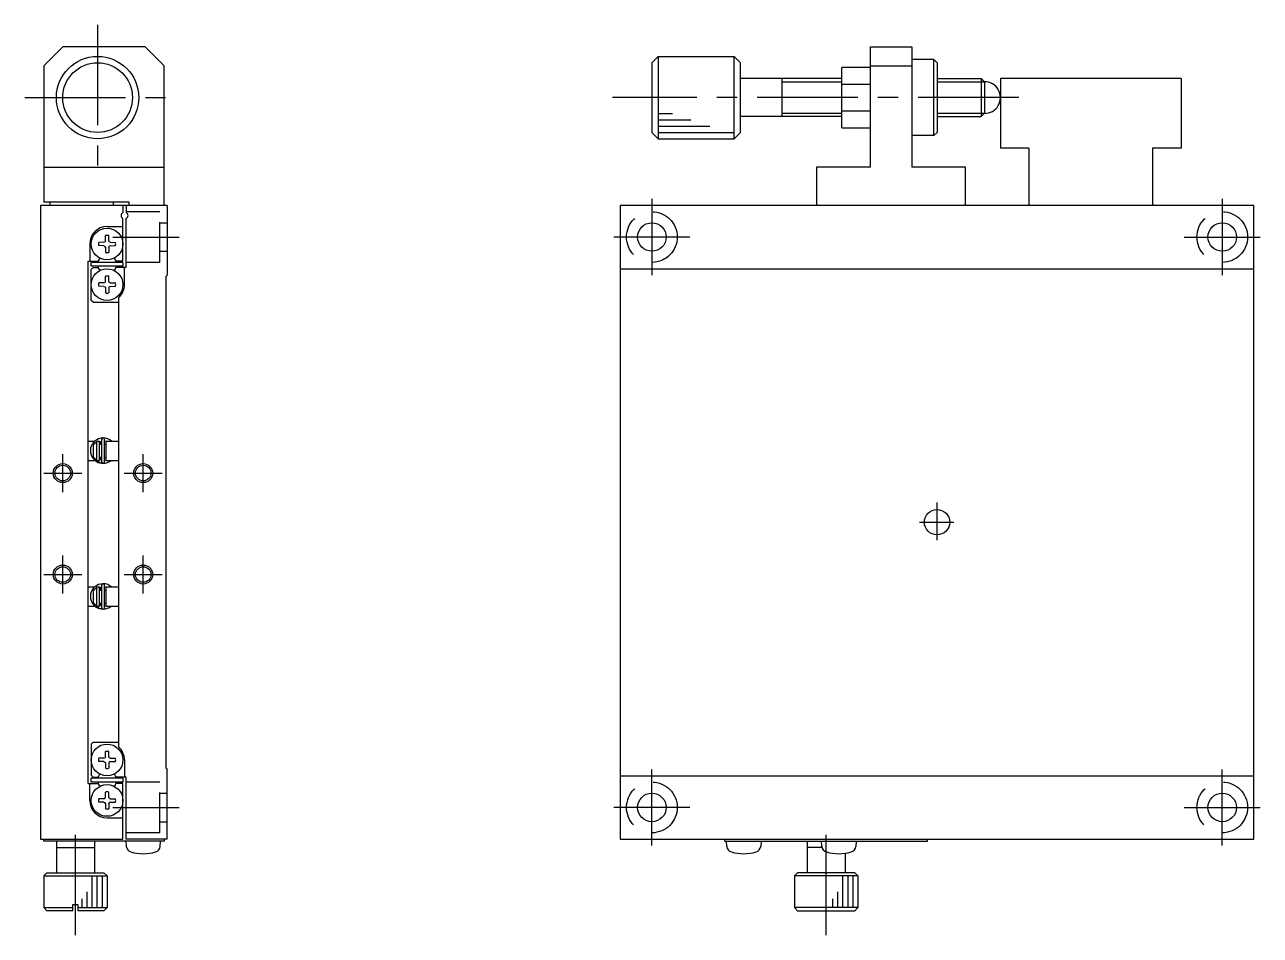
# Model space of a CAD drawing. Extents: x -2 to 437, y -8 to 267.
# Drawn here: x 241.7 to 436.6, y 68 to 211.7 of the extents above; entities that cross this region are included whole.
import ezdxf

# ---------------------------------------------------------------- set-up
doc = ezdxf.new("R2010")
doc.units = 0
doc.header["$LTSCALE"] = 0.5
doc.linetypes.add('CENTER', pattern=[50.8, 31.75, -6.35, 6.35, -6.35])
doc.linetypes.add('DASHED', pattern=[19.05, 12.7, -6.35])
for name, color, linetype in [('MSM_CENTER', 1, 'CENTER'), ('MSM_CONTINUOUS', 7, 'CONTINUOUS'), ('MSM_DASHED', 4, 'DASHED'), ('MSM_NARROW', 5, 'CONTINUOUS')]:
    doc.layers.add(name, color=color, linetype=linetype)

msp = doc.modelspace()

# ---------------------------------------------------------------- linework, layer by layer
at = {"layer": 'MSM_CENTER'}
for p, q in [((253.18, 211.67), (253.18, 188.67)), ((241.68, 200.17), (264.68, 200.17)), ((398.53, 200.17), (334.42, 200.17)), ((340.64, 184.17), (340.64, 172.17)), ((430.64, 184.17), (430.64, 172.17)), ((255.57, 178.17), (266.07, 178.17)), ((346.64, 178.17), (334.64, 178.17)), ((424.64, 178.17), (436.64, 178.17)), ((247.68, 137.92), (247.68, 143.92)), ((260.38, 137.92), (260.38, 143.92)), ((244.68, 140.92), (250.68, 140.92)), ((257.38, 140.92), (263.38, 140.92)), ((385.64, 130.35), (385.64, 136.3)), ((382.89, 133.17), (388.29, 133.17)), ((247.68, 121.92), (247.68, 127.92)), ((260.38, 121.92), (260.38, 127.92)), ((244.68, 124.92), (250.68, 124.92)), ((257.38, 124.92), (263.38, 124.92)), ((340.64, 82.17), (340.64, 94.17)), ((430.64, 82.17), (430.64, 94.17)), ((255.57, 88.17), (266.07, 88.17)), ((346.64, 88.17), (334.64, 88.17)), ((424.64, 88.17), (436.64, 88.17)), ((249.68, 68), (249.68, 85.26)), ((368.14, 68), (368.14, 85.26))]:
    msp.add_line(p, q, dxfattribs=at)
at = {"layer": 'MSM_CONTINUOUS'}
for p, q in [((244.68, 205.17), (247.68, 208.17)), ((260.68, 208.17), (247.68, 208.17)), ((260.68, 208.17), (263.68, 205.17)), ((340.64, 205.67), (341.64, 206.67)), ((341.64, 206.67), (341.64, 193.67)), ((341.64, 206.67), (353.64, 206.67)), ((353.64, 193.67), (353.64, 206.67)), ((354.64, 205.67), (353.64, 206.67)), ((375.14, 208.17), (381.64, 208.17)), ((375.14, 189.17), (375.14, 208.17)), ((381.64, 208.17), (381.64, 189.17)), ((244.68, 205.17), (244.68, 183.67)), ((263.68, 183.17), (263.68, 205.17)), ((340.64, 205.67), (340.64, 194.67)), ((354.64, 194.67), (354.64, 205.67)), ((375.14, 204.92), (370.64, 204.92)), ((370.64, 195.42), (370.64, 204.92)), ((375.14, 205.17), (381.64, 205.17)), ((385.14, 206.17), (381.64, 206.17)), ((385.64, 205.67), (385.14, 206.17)), ((385.14, 194.17), (385.14, 206.17)), ((385.64, 205.67), (385.64, 194.67)), ((370.64, 203.17), (354.64, 203.17)), ((361.14, 203.17), (361.14, 197.17)), ((385.64, 203.17), (392.6, 203.17)), ((392.6, 203.17), (392.6, 197.17)), ((393.14, 202.63), (392.6, 203.17)), ((395.64, 203.17), (395.64, 192.17)), ((424.14, 203.17), (395.64, 203.17)), ((424.14, 203.17), (424.14, 192.17)), ((370.64, 202.29), (375.14, 202.29)), ((393.14, 202.63), (393.14, 197.71)), ((370.64, 197.17), (354.64, 197.17)), ((375.14, 198.05), (370.64, 198.05)), ((385.64, 197.17), (392.6, 197.17)), ((392.6, 197.17), (393.14, 197.71)), ((370.64, 195.42), (375.14, 195.42)), ((340.64, 194.67), (341.64, 193.67)), ((341.64, 193.67), (353.64, 193.67)), ((354.64, 194.67), (353.64, 193.67)), ((385.14, 194.17), (381.64, 194.17)), ((385.64, 194.67), (385.14, 194.17)), ((400.14, 192.17), (395.64, 192.17)), ((400.14, 192.17), (400.14, 183.17)), ((419.64, 192.17), (419.64, 183.17)), ((424.14, 192.17), (419.64, 192.17)), ((244.68, 189.17), (263.68, 189.17)), ((375.14, 189.17), (366.64, 189.17)), ((366.64, 189.17), (366.64, 183.17)), ((390.14, 189.17), (381.64, 189.17)), ((390.14, 183.17), (390.14, 189.17)), ((258.18, 183.67), (244.68, 183.67)), ((245.68, 183.17), (245.68, 183.67)), ((255.68, 183.17), (255.68, 183.67)), ((258.18, 183.17), (258.18, 183.67)), ((264.18, 183.17), (244.18, 183.17)), ((244.18, 183.17), (244.18, 83.17)), ((257.18, 183.17), (257.18, 182.02)), ((257.68, 183.17), (257.68, 182.02)), ((264.18, 183.17), (264.18, 172.17)), ((335.64, 183.17), (335.64, 83.17)), ((435.64, 183.17), (335.64, 183.17)), ((435.64, 83.17), (435.64, 183.17)), ((254.68, 179.82), (257.18, 179.82)), ((257.18, 174.36), (257.18, 181.1)), ((257.68, 173.36), (257.68, 181.1)), ((254.4, 177.55), (254.34, 177.42)), ((254.4, 177.55), (254.42, 178.39)), ((254.95, 177.55), (254.94, 178.39)), ((254.95, 177.55), (255.01, 177.42)), ((251.93, 177.07), (251.93, 174.37)), ((254.18, 177.34), (253.35, 177.33)), ((254.18, 176.79), (253.35, 176.81)), ((254.18, 177.34), (254.34, 177.42)), ((254.18, 176.79), (254.34, 176.72)), ((254.4, 176.59), (254.34, 176.72)), ((254.4, 176.59), (254.42, 175.74)), ((254.95, 176.59), (254.94, 175.74)), ((254.95, 176.59), (255.01, 176.72)), ((255.18, 177.34), (255.01, 177.42)), ((255.18, 176.79), (255.01, 176.72)), ((255.18, 177.34), (256, 177.33)), ((255.18, 176.79), (256, 176.81)), ((251.68, 91.97), (251.68, 174.37)), ((251.68, 174.37), (253.26, 174.37)), ((252.18, 173.57), (252.18, 174.17)), ((257.18, 174.17), (252.18, 174.17)), ((257.18, 173.57), (252.18, 173.57)), ((257.18, 174.37), (256.09, 174.37)), ((257.18, 174.17), (257.18, 173.57)), ((252.48, 173.37), (252.18, 173.07)), ((252.18, 168.17), (252.18, 173.07)), ((252.48, 173.37), (253.26, 173.37)), ((254.4, 171.15), (254.42, 171.99)), ((254.95, 171.15), (254.94, 171.99)), ((257.68, 173.37), (256.09, 173.37)), ((257.43, 170.67), (257.43, 173.37)), ((263.98, 171.97), (264.18, 172.17)), ((263.98, 94.37), (263.98, 171.97)), ((335.64, 173.17), (435.64, 173.17)), ((254.18, 170.94), (253.35, 170.93)), ((254.18, 170.39), (253.35, 170.41)), ((254.18, 170.94), (254.34, 171.02)), ((254.18, 170.39), (254.34, 170.32)), ((254.4, 171.15), (254.34, 171.02)), ((254.4, 170.19), (254.34, 170.32)), ((254.4, 170.19), (254.42, 169.34)), ((254.95, 170.19), (254.94, 169.34)), ((254.95, 171.15), (255.01, 171.02)), ((254.95, 170.19), (255.01, 170.32)), ((255.18, 170.94), (255.01, 171.02)), ((255.18, 170.39), (255.01, 170.32)), ((255.18, 170.94), (256, 170.93)), ((255.18, 170.39), (256, 170.41)), ((252.48, 167.87), (252.18, 168.17)), ((252.48, 167.87), (256.48, 167.87)), ((256.48, 168.59), (256.48, 97.75)), ((253.32, 146.32), (253.26, 146.3)), ((253.82, 146.24), (253.82, 142.69)), ((254.27, 142.69), (254.27, 146.24)), ((252.68, 145.92), (251.68, 145.92)), ((252.48, 145.34), (252.98, 145.87)), ((252.48, 145.34), (252.48, 143.5)), ((253.48, 145.92), (252.98, 145.92)), ((252.98, 145.92), (252.98, 142.92)), ((253.48, 142.92), (253.48, 145.92)), ((253.48, 145.9), (253.49, 145.91)), ((253.82, 145.42), (253.48, 145.42)), ((253.49, 145.91), (253.51, 145.91)), ((253.51, 145.91), (253.52, 145.91)), ((253.52, 145.91), (253.53, 145.91)), ((253.53, 145.91), (253.55, 145.91)), ((253.55, 145.91), (253.56, 145.91)), ((253.56, 145.91), (253.57, 145.91)), ((253.57, 145.91), (253.59, 145.91)), ((253.59, 145.91), (253.6, 145.91)), ((253.6, 145.91), (253.61, 145.9)), ((253.61, 145.9), (253.63, 145.9)), ((253.63, 145.9), (253.64, 145.89)), ((253.64, 145.89), (253.65, 145.89)), ((253.65, 145.89), (253.66, 145.88)), ((253.66, 145.88), (253.68, 145.88)), ((253.68, 145.42), (253.68, 145.88)), ((253.68, 145.88), (253.69, 145.87)), ((253.69, 145.87), (253.7, 145.86)), ((253.7, 145.86), (253.71, 145.85)), ((253.71, 145.85), (253.72, 145.85)), ((253.72, 145.85), (253.73, 145.84)), ((253.73, 145.84), (253.74, 145.83)), ((253.74, 145.83), (253.75, 145.82)), ((253.75, 145.82), (253.76, 145.81)), ((253.76, 145.81), (253.77, 145.8)), ((253.77, 145.8), (253.77, 145.78)), ((253.77, 145.78), (253.78, 145.77)), ((253.78, 145.77), (253.79, 145.76)), ((253.79, 145.76), (253.79, 145.75)), ((253.79, 145.75), (253.8, 145.74)), ((253.8, 145.74), (253.8, 145.72)), ((253.8, 145.72), (253.81, 145.71)), ((253.81, 145.71), (253.81, 145.7)), ((253.81, 145.7), (253.81, 145.68)), ((253.81, 145.68), (253.82, 145.67)), ((253.82, 145.67), (253.82, 145.66)), ((253.82, 145.66), (253.82, 145.64)), ((253.82, 145.64), (253.82, 145.64)), ((254.27, 146), (254.57, 145.92)), ((254.48, 145.42), (254.27, 145.42)), ((256.48, 145.92), (254.48, 145.92)), ((254.48, 145.92), (254.48, 142.92)), ((251.68, 142.92), (252.77, 142.92)), ((252.98, 142.98), (252.48, 143.5)), ((252.98, 142.92), (253.48, 142.92)), ((253.18, 142.66), (253.26, 142.62)), ((253.26, 142.62), (253.34, 142.87)), ((253.27, 142.65), (253.26, 142.64)), ((253.26, 142.64), (253.26, 142.63)), ((253.26, 142.63), (253.26, 142.63)), ((253.26, 142.63), (253.26, 142.62)), ((253.26, 142.62), (253.26, 142.62)), ((253.26, 142.62), (253.26, 142.62)), ((253.26, 142.62), (253.26, 142.62)), ((253.26, 142.62), (253.31, 142.6)), ((253.26, 142.62), (253.3, 142.61)), ((253.28, 142.69), (253.27, 142.68)), ((253.27, 142.68), (253.27, 142.66)), ((253.27, 142.66), (253.27, 142.66)), ((253.27, 142.66), (253.27, 142.65)), ((253.29, 142.71), (253.28, 142.7)), ((253.28, 142.7), (253.28, 142.69)), ((253.3, 142.75), (253.29, 142.74)), ((253.29, 142.74), (253.29, 142.72)), ((253.29, 142.72), (253.29, 142.71)), ((253.31, 142.77), (253.3, 142.75)), ((253.3, 142.61), (253.33, 142.6)), ((253.32, 142.8), (253.31, 142.78)), ((253.31, 142.78), (253.31, 142.77)), ((253.31, 142.6), (254.02, 142.46)), ((253.33, 142.83), (253.32, 142.81)), ((253.32, 142.81), (253.32, 142.8)), ((253.34, 142.85), (253.33, 142.83)), ((253.33, 142.6), (253.36, 142.59)), ((253.34, 142.87), (253.36, 142.92)), ((253.35, 142.88), (253.34, 142.86)), ((253.34, 142.86), (253.34, 142.85)), ((253.36, 142.89), (253.35, 142.88)), ((253.37, 142.92), (253.36, 142.91)), ((253.36, 142.91), (253.36, 142.89)), ((253.36, 142.59), (253.4, 142.58)), ((253.4, 142.58), (253.43, 142.57)), ((253.43, 142.57), (253.47, 142.57)), ((253.47, 142.57), (253.51, 142.56)), ((253.48, 143.42), (253.82, 143.42)), ((253.49, 143.02), (253.48, 143.02)), ((253.5, 143.02), (253.49, 143.02)), ((253.51, 143.02), (253.5, 143.02)), ((253.53, 143.01), (253.51, 143.02)), ((253.51, 142.56), (253.54, 142.56)), ((253.54, 143.01), (253.53, 143.01)), ((253.55, 143.01), (253.54, 143.01)), ((253.54, 142.56), (253.58, 142.56)), ((253.57, 143.01), (253.55, 143.01)), ((253.58, 143.02), (253.57, 143.01)), ((253.59, 143.02), (253.58, 143.02)), ((253.58, 142.56), (253.61, 142.57)), ((253.61, 143.02), (253.59, 143.02)), ((253.62, 143.02), (253.61, 143.02)), ((253.61, 142.57), (253.65, 142.57)), ((253.63, 143.03), (253.62, 143.02)), ((253.65, 143.03), (253.63, 143.03)), ((253.66, 143.04), (253.65, 143.03)), ((253.65, 142.57), (253.68, 142.58)), ((253.67, 143.04), (253.66, 143.04)), ((253.68, 143.05), (253.67, 143.04)), ((253.68, 143.05), (253.68, 143.42)), ((253.69, 143.06), (253.68, 143.05)), ((253.68, 142.58), (253.72, 142.58)), ((253.71, 143.07), (253.69, 143.06)), ((253.72, 143.07), (253.71, 143.07)), ((253.73, 143.08), (253.72, 143.07)), ((253.72, 142.58), (253.75, 142.59)), ((253.74, 143.09), (253.73, 143.08)), ((253.75, 143.1), (253.74, 143.09)), ((253.76, 143.12), (253.75, 143.11)), ((253.75, 143.11), (253.75, 143.1)), ((253.75, 142.59), (253.79, 142.61)), ((253.77, 143.14), (253.76, 143.12)), ((253.78, 143.15), (253.77, 143.14)), ((253.79, 143.16), (253.78, 143.15)), ((253.8, 143.18), (253.79, 143.17)), ((253.79, 143.17), (253.79, 143.16)), ((253.79, 142.61), (253.82, 142.62)), ((253.81, 143.21), (253.8, 143.2)), ((253.8, 143.2), (253.8, 143.18)), ((253.82, 143.26), (253.81, 143.25)), ((253.81, 143.25), (253.81, 143.23)), ((253.81, 143.23), (253.81, 143.22)), ((253.81, 143.22), (253.81, 143.21)), ((253.82, 143.29), (253.82, 143.28)), ((253.82, 143.28), (253.82, 143.26)), ((253.82, 142.62), (253.83, 142.62)), ((254.27, 143.42), (254.48, 143.42)), ((254.48, 142.97), (254.27, 142.93)), ((254.48, 142.92), (256.48, 142.92)), ((252.68, 122.92), (251.68, 122.92)), ((252.48, 122.34), (252.98, 122.87)), ((253.48, 122.92), (252.98, 122.92)), ((252.98, 122.92), (252.98, 119.92)), ((253.32, 123.32), (253.26, 123.3)), ((253.48, 119.92), (253.48, 122.92)), ((253.48, 122.9), (253.49, 122.91)), ((253.49, 122.91), (253.51, 122.91)), ((253.51, 122.91), (253.52, 122.91)), ((253.52, 122.91), (253.53, 122.91)), ((253.53, 122.91), (253.55, 122.91)), ((253.55, 122.91), (253.56, 122.91)), ((253.56, 122.91), (253.57, 122.91)), ((253.57, 122.91), (253.59, 122.91)), ((253.59, 122.91), (253.6, 122.91)), ((253.6, 122.91), (253.61, 122.9)), ((253.61, 122.9), (253.63, 122.9)), ((253.63, 122.9), (253.64, 122.89)), ((253.64, 122.89), (253.65, 122.89)), ((253.65, 122.89), (253.66, 122.88)), ((253.66, 122.88), (253.68, 122.88)), ((253.68, 122.42), (253.68, 122.88)), ((253.68, 122.88), (253.69, 122.87)), ((253.69, 122.87), (253.7, 122.86)), ((253.7, 122.86), (253.71, 122.85)), ((253.71, 122.85), (253.72, 122.85)), ((253.72, 122.85), (253.73, 122.84)), ((253.73, 122.84), (253.74, 122.83)), ((253.82, 123.24), (253.82, 119.69)), ((254.27, 119.69), (254.27, 123.24)), ((254.27, 123), (254.57, 122.92)), ((256.48, 122.92), (254.48, 122.92)), ((254.48, 122.92), (254.48, 119.92)), ((252.48, 122.34), (252.48, 120.5)), ((253.82, 122.42), (253.48, 122.42)), ((253.74, 122.83), (253.75, 122.82)), ((253.75, 122.82), (253.76, 122.81)), ((253.76, 122.81), (253.77, 122.8)), ((253.77, 122.8), (253.77, 122.78)), ((253.77, 122.78), (253.78, 122.77)), ((253.78, 122.77), (253.79, 122.76)), ((253.79, 122.76), (253.79, 122.75)), ((253.79, 122.75), (253.8, 122.74)), ((253.8, 122.74), (253.8, 122.72)), ((253.8, 122.72), (253.81, 122.71)), ((253.81, 122.71), (253.81, 122.7)), ((253.81, 122.7), (253.81, 122.68)), ((253.81, 122.68), (253.82, 122.67)), ((253.82, 122.67), (253.82, 122.66)), ((253.82, 122.66), (253.82, 122.64)), ((253.82, 122.64), (253.82, 122.64)), ((254.48, 122.42), (254.27, 122.42)), ((251.68, 119.92), (252.77, 119.92)), ((252.98, 119.98), (252.48, 120.5)), ((252.98, 119.92), (253.48, 119.92)), ((253.18, 119.66), (253.26, 119.62)), ((253.26, 119.62), (253.34, 119.87)), ((253.27, 119.65), (253.26, 119.64)), ((253.26, 119.64), (253.26, 119.63)), ((253.26, 119.63), (253.26, 119.63)), ((253.26, 119.63), (253.26, 119.62)), ((253.26, 119.62), (253.26, 119.62)), ((253.26, 119.62), (253.26, 119.62)), ((253.26, 119.62), (253.26, 119.62)), ((253.26, 119.62), (253.31, 119.6)), ((253.26, 119.62), (253.3, 119.61)), ((253.28, 119.69), (253.27, 119.68)), ((253.27, 119.68), (253.27, 119.66)), ((253.27, 119.66), (253.27, 119.66)), ((253.27, 119.66), (253.27, 119.65)), ((253.29, 119.71), (253.28, 119.7)), ((253.28, 119.7), (253.28, 119.69)), ((253.3, 119.75), (253.29, 119.74)), ((253.29, 119.74), (253.29, 119.72)), ((253.29, 119.72), (253.29, 119.71)), ((253.31, 119.77), (253.3, 119.75)), ((253.3, 119.61), (253.33, 119.6)), ((253.32, 119.8), (253.31, 119.78)), ((253.31, 119.78), (253.31, 119.77)), ((253.31, 119.6), (254.02, 119.46)), ((253.33, 119.83), (253.32, 119.81)), ((253.32, 119.81), (253.32, 119.8)), ((253.34, 119.85), (253.33, 119.83)), ((253.33, 119.6), (253.36, 119.59)), ((253.34, 119.87), (253.36, 119.92)), ((253.35, 119.88), (253.34, 119.86)), ((253.34, 119.86), (253.34, 119.85)), ((253.36, 119.89), (253.35, 119.88)), ((253.37, 119.92), (253.36, 119.91)), ((253.36, 119.91), (253.36, 119.89)), ((253.36, 119.59), (253.4, 119.58)), ((253.4, 119.58), (253.43, 119.57)), ((253.43, 119.57), (253.47, 119.57)), ((253.47, 119.57), (253.51, 119.56)), ((253.48, 120.42), (253.82, 120.42)), ((253.49, 120.02), (253.48, 120.02)), ((253.5, 120.02), (253.49, 120.02)), ((253.51, 120.02), (253.5, 120.02)), ((253.53, 120.01), (253.51, 120.02)), ((253.51, 119.56), (253.54, 119.56)), ((253.54, 120.01), (253.53, 120.01)), ((253.55, 120.01), (253.54, 120.01)), ((253.54, 119.56), (253.58, 119.56)), ((253.57, 120.01), (253.55, 120.01)), ((253.58, 120.02), (253.57, 120.01)), ((253.59, 120.02), (253.58, 120.02)), ((253.58, 119.56), (253.61, 119.57)), ((253.61, 120.02), (253.59, 120.02)), ((253.62, 120.02), (253.61, 120.02)), ((253.61, 119.57), (253.65, 119.57)), ((253.63, 120.03), (253.62, 120.02)), ((253.65, 120.03), (253.63, 120.03)), ((253.66, 120.04), (253.65, 120.03)), ((253.65, 119.57), (253.68, 119.58)), ((253.67, 120.04), (253.66, 120.04)), ((253.68, 120.05), (253.67, 120.04)), ((253.68, 120.05), (253.68, 120.42)), ((253.69, 120.06), (253.68, 120.05)), ((253.68, 119.58), (253.72, 119.58)), ((253.71, 120.07), (253.69, 120.06)), ((253.72, 120.07), (253.71, 120.07)), ((253.73, 120.08), (253.72, 120.07)), ((253.72, 119.58), (253.75, 119.59)), ((253.74, 120.09), (253.73, 120.08)), ((253.75, 120.1), (253.74, 120.09)), ((253.76, 120.12), (253.75, 120.11)), ((253.75, 120.11), (253.75, 120.1)), ((253.75, 119.59), (253.79, 119.61)), ((253.77, 120.14), (253.76, 120.12)), ((253.78, 120.15), (253.77, 120.14)), ((253.79, 120.16), (253.78, 120.15)), ((253.8, 120.18), (253.79, 120.17)), ((253.79, 120.17), (253.79, 120.16)), ((253.79, 119.61), (253.82, 119.62)), ((253.81, 120.21), (253.8, 120.2)), ((253.8, 120.2), (253.8, 120.18)), ((253.82, 120.26), (253.81, 120.25)), ((253.81, 120.25), (253.81, 120.23)), ((253.81, 120.23), (253.81, 120.22)), ((253.81, 120.22), (253.81, 120.21)), ((253.82, 120.29), (253.82, 120.28)), ((253.82, 120.28), (253.82, 120.26)), ((253.82, 119.62), (253.83, 119.62)), ((254.27, 120.42), (254.48, 120.42)), ((254.48, 119.97), (254.27, 119.93)), ((254.48, 119.92), (256.48, 119.92)), ((252.48, 98.47), (252.18, 98.17)), ((252.18, 98.17), (252.18, 93.27)), ((252.48, 98.47), (256.48, 98.47)), ((254.18, 95.95), (253.35, 95.93)), ((254.18, 95.95), (254.34, 96.02)), ((254.4, 96.16), (254.34, 96.02)), ((254.4, 96.16), (254.42, 97)), ((254.95, 96.16), (254.94, 97)), ((254.95, 96.16), (255.01, 96.02)), ((255.18, 95.95), (255.01, 96.02)), ((255.18, 95.95), (256, 95.93)), ((257.43, 95.67), (257.43, 92.97)), ((254.18, 95.4), (253.35, 95.41)), ((254.18, 95.4), (254.34, 95.33)), ((254.4, 95.19), (254.34, 95.33)), ((254.4, 95.19), (254.42, 94.35)), ((254.95, 95.19), (254.94, 94.35)), ((254.95, 95.19), (255.01, 95.33)), ((255.18, 95.4), (255.01, 95.33)), ((255.18, 95.4), (256, 95.41)), ((263.98, 94.37), (264.18, 94.17)), ((264.18, 83.17), (264.18, 94.17)), ((251.68, 91.97), (253.26, 91.97)), ((251.93, 89.27), (251.93, 91.97)), ((252.48, 92.97), (252.18, 93.27)), ((252.18, 92.17), (252.18, 92.77)), ((257.18, 92.77), (252.18, 92.77)), ((257.18, 92.17), (252.18, 92.17)), ((252.48, 92.97), (253.26, 92.97)), ((257.68, 92.97), (256.09, 92.97)), ((257.18, 91.97), (256.09, 91.97)), ((257.18, 92.77), (257.18, 92.17)), ((257.18, 83.17), (257.18, 91.97)), ((257.68, 83.17), (257.68, 92.97)), ((335.64, 93.17), (435.64, 93.17)), ((254.4, 89.76), (254.34, 89.62)), ((254.4, 89.76), (254.42, 90.6)), ((254.95, 89.76), (254.94, 90.6)), ((254.95, 89.76), (255.01, 89.62)), ((254.18, 89.55), (253.35, 89.53)), ((254.18, 89), (253.35, 89.01)), ((254.18, 89.55), (254.34, 89.62)), ((254.18, 89), (254.34, 88.93)), ((254.4, 88.79), (254.34, 88.93)), ((254.4, 88.79), (254.42, 87.95)), ((254.95, 88.79), (254.94, 87.95)), ((254.95, 88.79), (255.01, 88.93)), ((255.18, 89.55), (255.01, 89.62)), ((255.18, 89), (255.01, 88.93)), ((255.18, 89.55), (256, 89.53)), ((255.18, 89), (256, 89.01)), ((254.68, 86.52), (257.18, 86.52)), ((244.18, 83.17), (257.18, 83.17)), ((244.68, 82.87), (244.68, 83.17)), ((263.68, 82.87), (244.68, 82.87)), ((246.68, 82.87), (246.68, 77.87)), ((252.68, 82.87), (252.68, 77.87)), ((257.63, 82.87), (257.7, 82.02)), ((264.18, 83.17), (257.68, 83.17)), ((263.05, 82.02), (263.13, 82.87)), ((263.68, 83.17), (263.68, 82.87)), ((335.64, 83.17), (435.64, 83.17)), ((352.14, 82.87), (352.14, 83.17)), ((352.14, 82.87), (384.14, 82.87)), ((352.47, 82.02), (352.39, 82.87)), ((357.89, 82.87), (357.82, 82.02)), ((365.14, 82.87), (365.14, 77.87)), ((367.47, 82.02), (367.39, 82.87)), ((372.89, 82.87), (372.82, 82.02)), ((384.14, 82.87), (384.14, 83.17)), ((246.68, 81.87), (252.68, 81.87)), ((367.49, 81.87), (365.14, 81.87)), ((371.14, 80.94), (371.14, 77.87)), ((244.68, 77.37), (245.18, 77.87)), ((244.68, 77.37), (254.68, 77.37)), ((244.68, 77.37), (244.68, 72.37)), ((245.18, 77.87), (254.18, 77.87)), ((254.18, 77.87), (254.68, 77.37)), ((254.68, 77.37), (254.68, 72.37)), ((363.64, 77.87), (363.14, 77.37)), ((373.14, 77.37), (363.14, 77.37)), ((363.14, 77.37), (363.14, 72.37)), ((372.64, 77.87), (363.64, 77.87)), ((373.14, 77.37), (372.64, 77.87)), ((373.14, 77.37), (373.14, 72.37)), ((244.68, 72.37), (249.28, 72.37)), ((245.18, 71.87), (244.68, 72.37)), ((249.28, 71.87), (249.28, 72.87)), ((249.28, 72.87), (250.08, 72.87)), ((250.08, 72.87), (250.08, 71.87)), ((250.08, 72.37), (254.68, 72.37)), ((254.68, 72.37), (254.18, 71.87)), ((373.14, 72.37), (363.14, 72.37)), ((363.14, 72.37), (363.64, 71.87)), ((372.64, 71.87), (373.14, 72.37)), ((249.28, 71.87), (245.18, 71.87)), ((254.18, 71.87), (250.08, 71.87)), ((363.64, 71.87), (372.64, 71.87))]:
    msp.add_line(p, q, dxfattribs=at)
for centre, radius in [((253.18, 200.17), 6.5), ((253.18, 200.17), 5.5), ((254.68, 177.07), 2.5), ((340.64, 178.17), 2.25), ((430.64, 178.17), 2.25), ((254.68, 170.67), 2.5), ((247.68, 140.92), 1.23), ((260.38, 140.92), 1.23), ((385.64, 133.17), 2), ((247.68, 124.92), 1.23), ((260.38, 124.92), 1.23), ((254.68, 95.67), 2.5), ((254.68, 89.27), 2.5), ((340.64, 88.17), 2.25), ((430.64, 88.17), 2.25)]:
    msp.add_circle(centre, radius, dxfattribs=at)
for centre, radius, start, end in [((393.14, 200.17), 2.5, 269.0567, 90.9433), ((257.38, 181.56), 0.5, 113.5781, 246.4218), ((257.48, 181.56), 0.5, 293.5782, 66.4218), ((254.68, 177.07), 2.75, 90, 180), ((254.68, 177.07), 1.35, 78.8959, 101.1041), ((254.68, 177.07), 1.35, 168.8959, 191.1041), ((254.68, 177.07), 1.35, 258.8959, 281.1041), ((254.68, 177.07), 1.35, 348.8959, 11.1041), ((254.68, 173.87), 1.5, 139.4584, 168.4631), ((254.68, 173.87), 1.5, 191.537, 220.5416), ((254.68, 173.87), 1.5, 11.537, 40.5416), ((254.68, 173.87), 1.5, 319.4584, 348.463), ((254.68, 170.67), 1.35, 78.8959, 101.1041), ((254.68, 170.67), 1.35, 168.8959, 191.1041), ((254.68, 170.67), 1.35, 348.8959, 11.1041), ((254.68, 170.67), 2.75, 310.8851, 0), ((254.68, 170.67), 1.35, 258.8959, 281.1041), ((254.04, 144.46), 2, 90.7115, 247.0931), ((254.04, 146.24), 0.225, 0, 180), ((254.04, 144.47), 2, 46.8386, 89.3518), ((254.04, 142.69), 0.225, 180, 0), ((254.04, 144.47), 2, 270.7716, 309.4981), ((254.04, 121.46), 2, 90.7115, 247.0931), ((254.04, 123.24), 0.225, 0, 180), ((254.04, 121.47), 2, 46.8386, 89.3518), ((254.04, 119.69), 0.225, 180, 0), ((254.04, 121.47), 2, 270.7716, 309.4981), ((254.68, 95.67), 2.75, 0, 49.1149), ((254.68, 95.67), 1.35, 168.8959, 191.1041), ((254.68, 95.67), 1.35, 78.8959, 101.1041), ((254.68, 95.67), 1.35, 348.8959, 11.1041), ((254.68, 95.67), 1.35, 258.8959, 281.1041), ((254.68, 92.47), 1.5, 139.4584, 168.4631), ((254.68, 92.47), 1.5, 191.537, 220.5416), ((254.68, 92.47), 1.5, 11.537, 40.5416), ((254.68, 92.47), 1.5, 319.4584, 348.463), ((254.68, 89.27), 1.35, 78.8959, 101.1041), ((254.68, 89.27), 2.75, 180, 270), ((254.68, 89.27), 1.35, 168.8959, 191.1041), ((254.68, 89.27), 1.35, 258.8959, 281.1041), ((254.68, 89.27), 1.35, 348.8959, 11.1041), ((258.7, 82.11), 1, 185, 253.743), ((262.06, 82.11), 1, 286.257, 355), ((353.46, 82.11), 1, 185, 253.743), ((356.82, 82.11), 1, 286.257, 355), ((368.46, 82.11), 1, 185, 253.743), ((371.82, 82.11), 1, 286.257, 355), ((260.38, 87.87), 7, 253.743, 286.257), ((355.14, 87.87), 7, 253.743, 286.257), ((370.14, 87.87), 7, 253.743, 286.257)]:
    msp.add_arc(centre, radius, start, end, dxfattribs=at)
at = {"layer": 'MSM_DASHED'}
for p, q in [((262.98, 182.17), (257.68, 182.17)), ((262.98, 174.17), (262.98, 182.17)), ((262.98, 180.42), (264.18, 180.42)), ((262.98, 175.92), (264.18, 175.92)), ((262.98, 174.17), (257.68, 174.17)), ((262.98, 92.17), (257.68, 92.17)), ((262.98, 84.17), (262.98, 92.17)), ((262.98, 90.42), (264.18, 90.42)), ((262.98, 85.92), (264.18, 85.92)), ((262.98, 84.17), (257.68, 84.17))]:
    msp.add_line(p, q, dxfattribs=at)
for centre in [(340.64, 178.17), (430.64, 178.17), (340.64, 88.17), (430.64, 88.17)]:
    msp.add_circle(centre, 4, dxfattribs=at)
at = {"layer": 'MSM_NARROW'}
for p, q in [((361.14, 202.63), (370.64, 202.63)), ((385.64, 202.63), (393.14, 202.63)), ((341.64, 197.67), (343.88, 197.67)), ((361.14, 197.71), (370.64, 197.71)), ((385.64, 197.71), (393.14, 197.71)), ((341.64, 196.67), (346.81, 196.67)), ((341.64, 195.67), (349.76, 195.67)), ((341.64, 194.67), (353.64, 194.67)), ((252.28, 77.37), (252.28, 72.37)), ((253.08, 77.37), (253.08, 72.37)), ((253.88, 77.37), (253.88, 72.37)), ((370.74, 77.37), (370.74, 72.37)), ((371.54, 77.37), (371.54, 72.37)), ((372.34, 77.37), (372.34, 72.37)), ((251.48, 74.87), (251.48, 72.37)), ((369.94, 74.87), (369.94, 72.37)), ((250.68, 73.74), (250.68, 72.37)), ((369.14, 73.74), (369.14, 72.37))]:
    msp.add_line(p, q, dxfattribs=at)
for centre in [(247.68, 140.92), (260.38, 140.92), (247.68, 124.92), (260.38, 124.92)]:
    msp.add_circle(centre, 1.5, dxfattribs=at)

doc.saveas('drawing.dxf')
